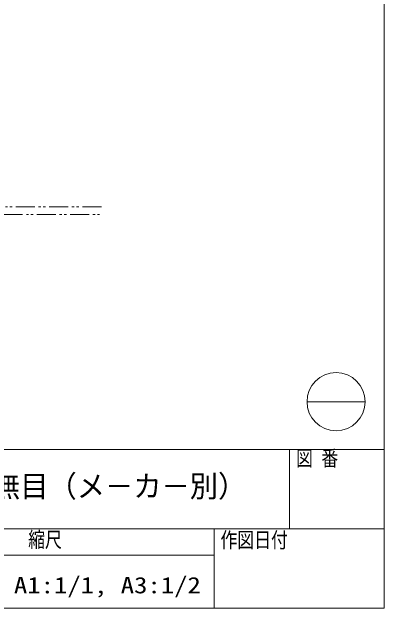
# Model space of a CAD drawing. Units: millimetres on the paper. Extents: x -395 to 395, y -281 to 281.
# Drawn here: x 296.8 to 395.3, y -281 to -123 of the extents above; entities that cross this region are included whole.
import ezdxf
from ezdxf.enums import TextEntityAlignment as Align

# ---------------------------------------------------------------- set-up
doc = ezdxf.new("R2010")
doc.units = ezdxf.units.MM
doc.linetypes.add('DOUBLE_CHAIN1', pattern=[8.8, 5, -1, 0.6, -0.6, 0.6, -1])
for name, color, linetype, lineweight in [('0-0__0-6_TITLE_WAKU', 7, 'Continuous', 9), ('0-2_USERZ', 3, 'Continuous', 9), ('0-3_F-1', 7, 'Continuous', 9), ('0-9_SUNPOU', 3, 'Continuous', 9)]:
    doc.layers.add(name, color=color, linetype=linetype, lineweight=lineweight)
doc.layers.add('0-1__0-3_TITLE', color=7, linetype='Continuous')
doc.styles.add('ＭＳ ゴシック', font='')
doc.styles.get('ＭＳ ゴシック').set_extended_font_data('MS Gothic')

# ---------------------------------------------------------------- blocks, each defined once
blk = doc.blocks.new('図枠')
at = {"layer": '0-0__0-6_TITLE_WAKU'}
for p, q in [((790.6, 42), (549.892, 42)), ((765.596, 42), (765.596, 21)), ((790.6, 21), (615.589, 21)), ((745.593, 21), (745.593, 0)), ((615.589, 14), (745.593, 14))]:
    blk.add_line(p, q, dxfattribs=at)
at = {"layer": '0-3_F-1'}
blk.add_line((770.2, 54.7), (785.6, 54.7), dxfattribs=at)
blk.add_lwpolyline([(790.6, 0), (0, 0), (0, 562), (790.6, 562)], close=True, dxfattribs=at)
blk.add_circle((777.9, 54.7), 7.7, dxfattribs=at)
at = {"layer": '0-0__0-6_TITLE_WAKU', "style": 'ＭＳ ゴシック', "width": 0.8}
for s, height, p in [('図 番', 4.094, (767.3, 36.428)), ('縮尺', 4.091, (696.386, 14.875)), ('作図日付', 4.091, (747.291, 14.786))]:
    blk.add_text(s, height=height, dxfattribs=at).set_placement(p, align=Align.BOTTOM_LEFT)

msp = doc.modelspace()

# ---------------------------------------------------------------- linework, layer by layer
at = {"layer": '0-9_SUNPOU', "linetype": 'DOUBLE_CHAIN1'}
msp.add_lwpolyline([(320.432, -174.682), (241.78, -174.682), (241.78, -176.682), (320.432, -176.682)], dxfattribs=at)

# ---------------------------------------------------------------- block references
at = {"layer": '0-2_USERZ'}
msp.add_blockref('図枠', (-395.323, -280.998), dxfattribs=at)

# ---------------------------------------------------------------- texts
at = {"layer": '0-1__0-3_TITLE', "style": 'ＭＳ ゴシック'}
for s, height, width, p in [('70見込み割無目（メ－カ－別）', 5.773, 0.95, (254.099, -253.306)), ('A1:1/1, A3:1/2', 4.33, 1.2, (297.289, -278.395))]:
    msp.add_text(s, height=height, dxfattribs=dict(at, width=width)).set_placement(p, align=Align.BOTTOM_LEFT)

doc.saveas('drawing.dxf')
